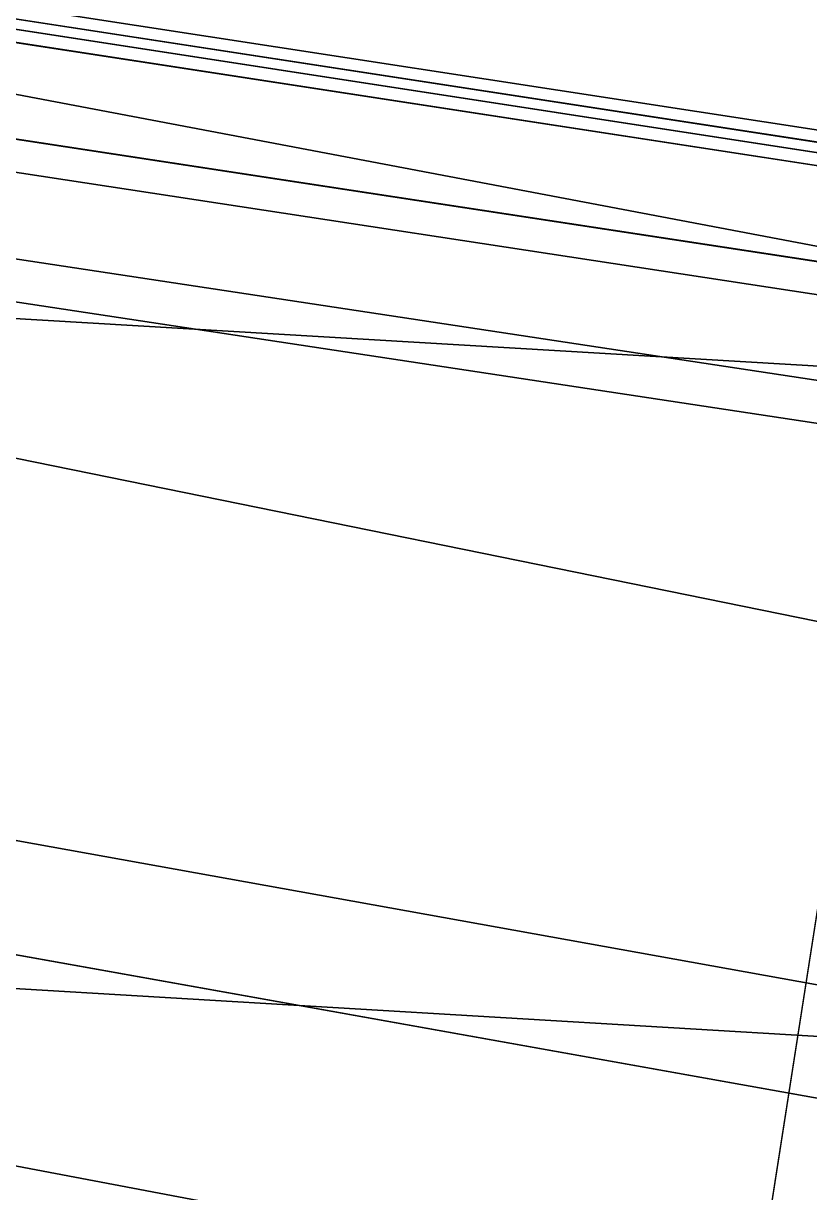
# Model space of a CAD drawing. Header units: metres. Extents: x 503497 to 504361, y 6966567 to 6966857.
# Drawn here: x 504127.8052 to 504128.0579, y 6966711.6447 to 6966712.0206 of the extents above; entities that cross this region are included whole.
import ezdxf

# ---------------------------------------------------------------- set-up
doc = ezdxf.new("R2010")
doc.units = ezdxf.units.M

msp = doc.modelspace()

# ---------------------------------------------------------------- linework, layer by layer
at = {"layer": 'SHADOW_APPROVED_20260111T072000'}
for points in [[(504127.8093, 6966710.1258), (504128.3574, 6966713.6393), (504055.1836, 6966728.5433), (504054.6355, 6966725.0298), (504127.8093, 6966710.1258)], [(504143.9181, 6966709.7896), (504143.738, 6966708.6351), (504064.0936, 6966724.8571), (504064.2737, 6966726.0116), (504143.9181, 6966709.7896)], [(504143.738, 6966708.6351), (504154.0443, 6966707.0275), (504074.3999, 6966723.2495), (504064.0936, 6966724.8571), (504143.738, 6966708.6351)]]:
    msp.add_lwpolyline(points, close=True, dxfattribs=at)
msp.add_lwpolyline([(504124.6436, 6966689.8311), (504125.6223, 6966696.1052), (504122.7613, 6966696.5515), (504123.3955, 6966700.6171), (504123.6735, 6966701.1907), (504124.1841, 6966701.6081), (504124.6865, 6966701.7525), (504126.4679, 6966701.5261), (504126.6349, 6966702.5968), (504125.8564, 6966702.7697), (504125.4218, 6966703.0603), (504125.0625, 6966703.6133), (504124.9683, 6966704.1079), (504125.9354, 6966710.4181), (504127.8093, 6966710.1258), (504128.3574, 6966713.6393), (504140.8554, 6966711.6898), (504140.8554, 6966711.6898), (504140.7719, 6966711.1544), (504144.1851, 6966710.622), (504144.5661, 6966713.0647), (504153.1826, 6966711.7206), (504152.9477, 6966710.2148), (504167.8718, 6966707.8869)], dxfattribs=at)
at = {"layer": 'SHADOW_APPROVED_20260114T072400'}
for points in [[(504127.8093, 6966710.1258), (504128.3574, 6966713.6393), (504056.349, 6966727.278), (504055.8009, 6966723.7645), (504127.8093, 6966710.1258)], [(504143.9181, 6966709.7896), (504143.738, 6966708.6351), (504065.3621, 6966723.4799), (504065.5422, 6966724.6344), (504143.9181, 6966709.7896)], [(504143.738, 6966708.6351), (504154.0443, 6966707.0275), (504075.6684, 6966721.8723), (504065.3621, 6966723.4799), (504143.738, 6966708.6351)], [(504154.0443, 6966707.0275), (504153.1492, 6966701.2887), (504074.7733, 6966716.1335), (504075.6684, 6966721.8723), (504154.0443, 6966707.0275)]]:
    msp.add_lwpolyline(points, close=True, dxfattribs=at)
msp.add_lwpolyline([(504124.6436, 6966689.8311), (504125.6223, 6966696.1052), (504122.7613, 6966696.5515), (504123.3955, 6966700.6171), (504123.6735, 6966701.1907), (504124.1841, 6966701.6081), (504124.6865, 6966701.7525), (504126.4679, 6966701.5261), (504126.6349, 6966702.5968), (504125.8564, 6966702.7697), (504125.4218, 6966703.0603), (504125.0625, 6966703.6133), (504124.9683, 6966704.1079), (504125.9354, 6966710.4181), (504127.8093, 6966710.1258), (504128.3574, 6966713.6393), (504140.8554, 6966711.6898), (504140.8554, 6966711.6898), (504140.7719, 6966711.1544), (504144.1851, 6966710.622), (504144.5661, 6966713.0647), (504153.1826, 6966711.7206), (504152.9477, 6966710.2148), (504167.8718, 6966707.8869)], dxfattribs=at)
at = {"layer": 'SHADOW_APPROVED_20260122T071500'}
for points in [[(504127.8093, 6966710.1258), (504128.3574, 6966713.6393), (504045.7909, 6966728.4074), (504045.2428, 6966724.8939), (504127.8093, 6966710.1258)], [(504143.738, 6966708.6351), (504154.0443, 6966707.0275), (504064.1765, 6966723.1015), (504053.8702, 6966724.7091), (504143.738, 6966708.6351)], [(504154.0443, 6966707.0275), (504153.1492, 6966701.2887), (504063.2814, 6966717.3627), (504064.1765, 6966723.1015), (504154.0443, 6966707.0275)]]:
    msp.add_lwpolyline(points, close=True, dxfattribs=at)
msp.add_lwpolyline([(504124.6436, 6966689.8311), (504125.6223, 6966696.1052), (504122.7613, 6966696.5515), (504123.3955, 6966700.6171), (504123.6735, 6966701.1907), (504124.1841, 6966701.6081), (504124.6865, 6966701.7525), (504126.4679, 6966701.5261), (504126.6349, 6966702.5968), (504125.8564, 6966702.7697), (504125.4218, 6966703.0603), (504125.0625, 6966703.6133), (504124.9683, 6966704.1079), (504125.9354, 6966710.4181), (504127.8093, 6966710.1258), (504128.3574, 6966713.6393), (504140.8554, 6966711.6898), (504140.8554, 6966711.6898), (504140.7719, 6966711.1544), (504144.1851, 6966710.622), (504144.5661, 6966713.0647), (504153.1826, 6966711.7206), (504152.9477, 6966710.2148), (504167.8718, 6966707.8869)], dxfattribs=at)
at = {"layer": 'SHADOW_APPROVED_20260124T072500'}
for points in [[(504127.8093, 6966710.1258), (504128.3574, 6966713.6393), (504052.1143, 6966725.3543), (504051.5662, 6966721.8408), (504127.8093, 6966710.1258)], [(504167.8718, 6966707.8869), (504167.5638, 6966705.9126), (504091.3207, 6966717.6276), (504091.6287, 6966719.6019), (504167.8718, 6966707.8869)], [(504167.5638, 6966705.9126), (504170.7929, 6966705.4089), (504094.5498, 6966717.1239), (504091.3207, 6966717.6276), (504167.5638, 6966705.9126)], [(504170.7929, 6966705.4089), (504170.0047, 6966700.3561), (504093.7616, 6966712.0711), (504094.5498, 6966717.1239), (504170.7929, 6966705.4089)]]:
    msp.add_lwpolyline(points, close=True, dxfattribs=at)
msp.add_lwpolyline([(504124.6436, 6966689.8311), (504125.6223, 6966696.1052), (504122.7613, 6966696.5515), (504123.3955, 6966700.6171), (504123.6735, 6966701.1907), (504124.1841, 6966701.6081), (504124.6865, 6966701.7525), (504126.4679, 6966701.5261), (504126.6349, 6966702.5968), (504125.8564, 6966702.7697), (504125.4218, 6966703.0603), (504125.0625, 6966703.6133), (504124.9683, 6966704.1079), (504125.9354, 6966710.4181), (504127.8093, 6966710.1258), (504128.3574, 6966713.6393), (504140.8554, 6966711.6898), (504140.8554, 6966711.6898), (504140.7719, 6966711.1544), (504144.1851, 6966710.622), (504144.5661, 6966713.0647), (504153.1826, 6966711.7206), (504152.9477, 6966710.2148), (504167.8718, 6966707.8869)], dxfattribs=at)
at = {"layer": 'SHADOW_APPROVED_20260126T071100'}
msp.add_lwpolyline([(504127.8093, 6966710.1258), (504128.3574, 6966713.6393), (504039.9323, 6966728.6851), (504039.3842, 6966725.1716), (504127.8093, 6966710.1258)], close=True, dxfattribs=at)
msp.add_lwpolyline([(504124.6436, 6966689.8311), (504125.6223, 6966696.1052), (504122.7613, 6966696.5515), (504123.3955, 6966700.6171), (504123.6735, 6966701.1907), (504124.1841, 6966701.6081), (504124.6865, 6966701.7525), (504126.4679, 6966701.5261), (504126.6349, 6966702.5968), (504125.8564, 6966702.7697), (504125.4218, 6966703.0603), (504125.0625, 6966703.6133), (504124.9683, 6966704.1079), (504125.9354, 6966710.4181), (504127.8093, 6966710.1258), (504128.3574, 6966713.6393), (504140.8554, 6966711.6898), (504140.8554, 6966711.6898), (504140.7719, 6966711.1544), (504144.1851, 6966710.622), (504144.5661, 6966713.0647), (504153.1826, 6966711.7206), (504152.9477, 6966710.2148), (504167.8718, 6966707.8869)], dxfattribs=at)
at = {"layer": 'SHADOW_APPROVED_20260127T071900'}
for points in [[(504127.8093, 6966710.1258), (504128.3574, 6966713.6393), (504046.0145, 6966726.1319), (504045.4664, 6966722.6184), (504127.8093, 6966710.1258)], [(504167.8718, 6966707.8869), (504167.5638, 6966705.9126), (504085.2209, 6966718.4052), (504085.5289, 6966720.3795), (504167.8718, 6966707.8869)], [(504167.5638, 6966705.9126), (504170.7929, 6966705.4089), (504088.45, 6966717.9015), (504085.2209, 6966718.4052), (504167.5638, 6966705.9126)], [(504170.7929, 6966705.4089), (504170.0047, 6966700.3561), (504087.6618, 6966712.8487), (504088.45, 6966717.9015), (504170.7929, 6966705.4089)]]:
    msp.add_lwpolyline(points, close=True, dxfattribs=at)
msp.add_lwpolyline([(504124.6436, 6966689.8311), (504125.6223, 6966696.1052), (504122.7613, 6966696.5515), (504123.3955, 6966700.6171), (504123.6735, 6966701.1907), (504124.1841, 6966701.6081), (504124.6865, 6966701.7525), (504126.4679, 6966701.5261), (504126.6349, 6966702.5968), (504125.8564, 6966702.7697), (504125.4218, 6966703.0603), (504125.0625, 6966703.6133), (504124.9683, 6966704.1079), (504125.9354, 6966710.4181), (504127.8093, 6966710.1258), (504128.3574, 6966713.6393), (504140.8554, 6966711.6898), (504140.8554, 6966711.6898), (504140.7719, 6966711.1544), (504144.1851, 6966710.622), (504144.5661, 6966713.0647), (504153.1826, 6966711.7206), (504152.9477, 6966710.2148), (504167.8718, 6966707.8869)], dxfattribs=at)
at = {"layer": 'SHADOW_APPROVED_20260129T071100'}
msp.add_lwpolyline([(504127.8093, 6966710.1258), (504128.3574, 6966713.6393), (504037.9117, 6966727.8581), (504037.3636, 6966724.3446), (504127.8093, 6966710.1258)], close=True, dxfattribs=at)
msp.add_lwpolyline([(504124.6436, 6966689.8311), (504125.6223, 6966696.1052), (504122.7613, 6966696.5515), (504123.3955, 6966700.6171), (504123.6735, 6966701.1907), (504124.1841, 6966701.6081), (504124.6865, 6966701.7525), (504126.4679, 6966701.5261), (504126.6349, 6966702.5968), (504125.8564, 6966702.7697), (504125.4218, 6966703.0603), (504125.0625, 6966703.6133), (504124.9683, 6966704.1079), (504125.9354, 6966710.4181), (504127.8093, 6966710.1258), (504128.3574, 6966713.6393), (504140.8554, 6966711.6898), (504140.8554, 6966711.6898), (504140.7719, 6966711.1544), (504144.1851, 6966710.622), (504144.5661, 6966713.0647), (504153.1826, 6966711.7206), (504152.9477, 6966710.2148), (504167.8718, 6966707.8869)], dxfattribs=at)
at = {"layer": 'SHADOW_APPROVED_20260130T071100'}
for points in [[(504127.8093, 6966710.1258), (504128.3574, 6966713.6393), (504037.2255, 6966727.5535), (504036.6774, 6966724.04), (504127.8093, 6966710.1258)], [(504167.8718, 6966707.8869), (504167.5638, 6966705.9126), (504076.4319, 6966719.8268), (504076.7399, 6966721.8011), (504167.8718, 6966707.8869)], [(504167.5638, 6966705.9126), (504170.7929, 6966705.4089), (504079.661, 6966719.3231), (504076.4319, 6966719.8268), (504167.5638, 6966705.9126)], [(504170.7929, 6966705.4089), (504170.0047, 6966700.3561), (504078.8728, 6966714.2703), (504079.661, 6966719.3231), (504170.7929, 6966705.4089)]]:
    msp.add_lwpolyline(points, close=True, dxfattribs=at)
msp.add_lwpolyline([(504124.6436, 6966689.8311), (504125.6223, 6966696.1052), (504122.7613, 6966696.5515), (504123.3955, 6966700.6171), (504123.6735, 6966701.1907), (504124.1841, 6966701.6081), (504124.6865, 6966701.7525), (504126.4679, 6966701.5261), (504126.6349, 6966702.5968), (504125.8564, 6966702.7697), (504125.4218, 6966703.0603), (504125.0625, 6966703.6133), (504124.9683, 6966704.1079), (504125.9354, 6966710.4181), (504127.8093, 6966710.1258), (504128.3574, 6966713.6393), (504140.8554, 6966711.6898), (504140.8554, 6966711.6898), (504140.7719, 6966711.1544), (504144.1851, 6966710.622), (504144.5661, 6966713.0647), (504153.1826, 6966711.7206), (504152.9477, 6966710.2148), (504167.8718, 6966707.8869)], dxfattribs=at)
at = {"layer": 'SHADOW_APPROVED_20260203T070000'}
for points in [[(504127.8093, 6966710.1258), (504128.3574, 6966713.6393), (504022.3332, 6966729.9407), (504021.7851, 6966726.4272), (504127.8093, 6966710.1258)], [(504167.8718, 6966707.8869), (504167.5638, 6966705.9126), (504061.5396, 6966722.214), (504061.8476, 6966724.1883), (504167.8718, 6966707.8869)], [(504167.5638, 6966705.9126), (504170.7929, 6966705.4089), (504064.7687, 6966721.7103), (504061.5396, 6966722.214), (504167.5638, 6966705.9126)], [(504170.7929, 6966705.4089), (504170.0047, 6966700.3561), (504063.9805, 6966716.6575), (504064.7687, 6966721.7103), (504170.7929, 6966705.4089)]]:
    msp.add_lwpolyline(points, close=True, dxfattribs=at)
msp.add_lwpolyline([(504124.6436, 6966689.8311), (504125.6223, 6966696.1052), (504122.7613, 6966696.5515), (504123.3955, 6966700.6171), (504123.6735, 6966701.1907), (504124.1841, 6966701.6081), (504124.6865, 6966701.7525), (504126.4679, 6966701.5261), (504126.6349, 6966702.5968), (504125.8564, 6966702.7697), (504125.4218, 6966703.0603), (504125.0625, 6966703.6133), (504124.9683, 6966704.1079), (504125.9354, 6966710.4181), (504127.8093, 6966710.1258), (504128.3574, 6966713.6393), (504140.8554, 6966711.6898), (504140.8554, 6966711.6898), (504140.7719, 6966711.1544), (504144.1851, 6966710.622), (504144.5661, 6966713.0647), (504153.1826, 6966711.7206), (504152.9477, 6966710.2148), (504167.8718, 6966707.8869)], dxfattribs=at)
at = {"layer": 'SHADOW_APPROVED_20260314T074000'}
msp.add_lwpolyline([(504127.8093, 6966710.1258), (504128.3574, 6966713.6393), (504040.6029, 6966698.1829), (504040.0548, 6966694.6694), (504127.8093, 6966710.1258)], close=True, dxfattribs=at)
msp.add_lwpolyline([(504124.6436, 6966689.8311), (504125.6223, 6966696.1052), (504122.7613, 6966696.5515), (504123.3955, 6966700.6171), (504123.6735, 6966701.1907), (504124.1841, 6966701.6081), (504124.6865, 6966701.7525), (504126.4679, 6966701.5261), (504126.6349, 6966702.5968), (504125.8564, 6966702.7697), (504125.4218, 6966703.0603), (504125.0625, 6966703.6133), (504124.9683, 6966704.1079), (504125.9354, 6966710.4181), (504127.8093, 6966710.1258), (504128.3574, 6966713.6393), (504140.8554, 6966711.6898), (504140.8554, 6966711.6898), (504140.7719, 6966711.1544), (504144.1851, 6966710.622), (504144.5661, 6966713.0647), (504153.1826, 6966711.7206), (504152.9477, 6966710.2148), (504167.8718, 6966707.8869)], dxfattribs=at)
at = {"layer": 'SHADOW_APPROVED_20260426T070000'}
msp.add_lwpolyline([(504127.8093, 6966710.1258), (504128.3574, 6966713.6393), (503911.2298, 6966631.5775), (503910.6817, 6966628.064), (504127.8093, 6966710.1258)], close=True, dxfattribs=at)
msp.add_lwpolyline([(504124.6436, 6966689.8311), (504125.6223, 6966696.1052), (504122.7613, 6966696.5515), (504123.3955, 6966700.6171), (504123.6735, 6966701.1907), (504124.1841, 6966701.6081), (504124.6865, 6966701.7525), (504126.4679, 6966701.5261), (504126.6349, 6966702.5968), (504125.8564, 6966702.7697), (504125.4218, 6966703.0603), (504125.0625, 6966703.6133), (504124.9683, 6966704.1079), (504125.9354, 6966710.4181), (504127.8093, 6966710.1258), (504128.3574, 6966713.6393), (504140.8554, 6966711.6898), (504140.8554, 6966711.6898), (504140.7719, 6966711.1544), (504144.1851, 6966710.622), (504144.5661, 6966713.0647), (504153.1826, 6966711.7206), (504152.9477, 6966710.2148), (504167.8718, 6966707.8869)], dxfattribs=at)
at = {"layer": 'SHADOW_APPROVED_20260621T090000'}
msp.add_lwpolyline([(504127.8093, 6966710.1258), (504128.3574, 6966713.6393), (504069.8411, 6966650.7077), (504069.293, 6966647.1942), (504127.8093, 6966710.1258)], close=True, dxfattribs=at)
msp.add_lwpolyline([(504124.6436, 6966689.8311), (504125.6223, 6966696.1052), (504122.7613, 6966696.5515), (504123.3955, 6966700.6171), (504123.6735, 6966701.1907), (504124.1841, 6966701.6081), (504124.6865, 6966701.7525), (504126.4679, 6966701.5261), (504126.6349, 6966702.5968), (504125.8564, 6966702.7697), (504125.4218, 6966703.0603), (504125.0625, 6966703.6133), (504124.9683, 6966704.1079), (504125.9354, 6966710.4181), (504127.8093, 6966710.1258), (504128.3574, 6966713.6393), (504140.8554, 6966711.6898), (504140.8554, 6966711.6898), (504140.7719, 6966711.1544), (504144.1851, 6966710.622), (504144.5661, 6966713.0647), (504153.1826, 6966711.7206), (504152.9477, 6966710.2148), (504167.8718, 6966707.8869)], dxfattribs=at)
at = {"layer": 'SHADOW_APPROVED_20260621T120000'}
msp.add_lwpolyline([(504124.6436, 6966689.8311), (504125.6223, 6966696.1052), (504122.7613, 6966696.5515), (504123.3955, 6966700.6171), (504123.6735, 6966701.1907), (504124.1841, 6966701.6081), (504124.6865, 6966701.7525), (504126.4679, 6966701.5261), (504126.6349, 6966702.5968), (504125.8564, 6966702.7697), (504125.4218, 6966703.0603), (504125.0625, 6966703.6133), (504124.9683, 6966704.1079), (504125.9354, 6966710.4181), (504127.8093, 6966710.1258), (504128.3574, 6966713.6393), (504140.8554, 6966711.6898), (504140.8554, 6966711.6898), (504140.7719, 6966711.1544), (504144.1851, 6966710.622), (504144.5661, 6966713.0647), (504153.1826, 6966711.7206), (504152.9477, 6966710.2148), (504167.8718, 6966707.8869)], dxfattribs=at)
msp.add_lwpolyline([(504127.8093, 6966710.1258), (504128.3574, 6966713.6393), (504130.9784, 6966664.9665), (504130.4303, 6966661.453), (504127.8093, 6966710.1258)], close=True, dxfattribs=at)
at = {"layer": 'SHADOW_APPROVED_20260621T140000'}
msp.add_lwpolyline([(504124.6436, 6966689.8311), (504125.6223, 6966696.1052), (504122.7613, 6966696.5515), (504123.3955, 6966700.6171), (504123.6735, 6966701.1907), (504124.1841, 6966701.6081), (504124.6865, 6966701.7525), (504126.4679, 6966701.5261), (504126.6349, 6966702.5968), (504125.8564, 6966702.7697), (504125.4218, 6966703.0603), (504125.0625, 6966703.6133), (504124.9683, 6966704.1079), (504125.9354, 6966710.4181), (504127.8093, 6966710.1258), (504128.3574, 6966713.6393), (504140.8554, 6966711.6898), (504140.8554, 6966711.6898), (504140.7719, 6966711.1544), (504144.1851, 6966710.622), (504144.5661, 6966713.0647), (504153.1826, 6966711.7206), (504152.9477, 6966710.2148), (504167.8718, 6966707.8869)], dxfattribs=at)
msp.add_lwpolyline([(504127.8093, 6966710.1258), (504128.3574, 6966713.6393), (504167.2671, 6966657.8333), (504166.719, 6966654.3198), (504127.8093, 6966710.1258)], close=True, dxfattribs=at)
at = {"layer": 'SHADOW_APPROVED_20260621T150000'}
msp.add_lwpolyline([(504124.6436, 6966689.8311), (504125.6223, 6966696.1052), (504122.7613, 6966696.5515), (504123.3955, 6966700.6171), (504123.6735, 6966701.1907), (504124.1841, 6966701.6081), (504124.6865, 6966701.7525), (504126.4679, 6966701.5261), (504126.6349, 6966702.5968), (504125.8564, 6966702.7697), (504125.4218, 6966703.0603), (504125.0625, 6966703.6133), (504124.9683, 6966704.1079), (504125.9354, 6966710.4181), (504127.8093, 6966710.1258), (504128.3574, 6966713.6393), (504140.8554, 6966711.6898), (504140.8554, 6966711.6898), (504140.7719, 6966711.1544), (504144.1851, 6966710.622), (504144.5661, 6966713.0647), (504153.1826, 6966711.7206), (504152.9477, 6966710.2148), (504167.8718, 6966707.8869)], dxfattribs=at)
msp.add_lwpolyline([(504127.8093, 6966710.1258), (504128.3574, 6966713.6393), (504201.6375, 6966644.6365), (504201.0894, 6966641.123), (504127.8093, 6966710.1258)], close=True, dxfattribs=at)
at = {"layer": 'SHADOW_APPROVED_20260621T160000'}
msp.add_lwpolyline([(504124.6436, 6966689.8311), (504125.6223, 6966696.1052), (504122.7613, 6966696.5515), (504123.3955, 6966700.6171), (504123.6735, 6966701.1907), (504124.1841, 6966701.6081), (504124.6865, 6966701.7525), (504126.4679, 6966701.5261), (504126.6349, 6966702.5968), (504125.8564, 6966702.7697), (504125.4218, 6966703.0603), (504125.0625, 6966703.6133), (504124.9683, 6966704.1079), (504125.9354, 6966710.4181), (504127.8093, 6966710.1258), (504128.3574, 6966713.6393), (504140.8554, 6966711.6898), (504140.8554, 6966711.6898), (504140.7719, 6966711.1544), (504144.1851, 6966710.622), (504144.5661, 6966713.0647), (504153.1826, 6966711.7206), (504152.9477, 6966710.2148), (504167.8718, 6966707.8869)], dxfattribs=at)
msp.add_lwpolyline([(504127.8093, 6966710.1258), (504128.3574, 6966713.6393), (504296.6136, 6966600.5395), (504296.0655, 6966597.026), (504127.8093, 6966710.1258)], close=True, dxfattribs=at)
at = {"layer": 'SHADOW_APPROVED_20261019T053000'}
msp.add_lwpolyline([(504127.8093, 6966710.1258), (504128.3574, 6966713.6393), (503551.6017, 6966805.7721), (503551.0536, 6966802.2586), (504127.8093, 6966710.1258)], close=True, dxfattribs=at)
msp.add_lwpolyline([(504124.6436, 6966689.8311), (504125.6223, 6966696.1052), (504122.7613, 6966696.5515), (504123.3955, 6966700.6171), (504123.6735, 6966701.1907), (504124.1841, 6966701.6081), (504124.6865, 6966701.7525), (504126.4679, 6966701.5261), (504126.6349, 6966702.5968), (504125.8564, 6966702.7697), (504125.4218, 6966703.0603), (504125.0625, 6966703.6133), (504124.9683, 6966704.1079), (504125.9354, 6966710.4181), (504127.8093, 6966710.1258), (504128.3574, 6966713.6393), (504140.8554, 6966711.6898), (504140.8554, 6966711.6898), (504140.7719, 6966711.1544), (504144.1851, 6966710.622), (504144.5661, 6966713.0647), (504153.1826, 6966711.7206), (504152.9477, 6966710.2148), (504167.8718, 6966707.8869)], dxfattribs=at)
at = {"layer": 'SHADOW_APPROVED_20261112T063500'}
msp.add_lwpolyline([(504127.8093, 6966710.1258), (504128.3574, 6966713.6393), (504030.0791, 6966729.5935), (504029.531, 6966726.08), (504127.8093, 6966710.1258)], close=True, dxfattribs=at)
msp.add_lwpolyline([(504124.6436, 6966689.8311), (504125.6223, 6966696.1052), (504122.7613, 6966696.5515), (504123.3955, 6966700.6171), (504123.6735, 6966701.1907), (504124.1841, 6966701.6081), (504124.6865, 6966701.7525), (504126.4679, 6966701.5261), (504126.6349, 6966702.5968), (504125.8564, 6966702.7697), (504125.4218, 6966703.0603), (504125.0625, 6966703.6133), (504124.9683, 6966704.1079), (504125.9354, 6966710.4181), (504127.8093, 6966710.1258), (504128.3574, 6966713.6393), (504140.8554, 6966711.6898), (504140.8554, 6966711.6898), (504140.7719, 6966711.1544), (504144.1851, 6966710.622), (504144.5661, 6966713.0647), (504153.1826, 6966711.7206), (504152.9477, 6966710.2148), (504167.8718, 6966707.8869)], dxfattribs=at)
at = {"layer": 'SHADOW_APPROVED_20261113T063500'}
msp.add_lwpolyline([(504127.8093, 6966710.1258), (504128.3574, 6966713.6393), (504030.5473, 6966730.009), (504029.9992, 6966726.4955), (504127.8093, 6966710.1258)], close=True, dxfattribs=at)
msp.add_lwpolyline([(504124.6436, 6966689.8311), (504125.6223, 6966696.1052), (504122.7613, 6966696.5515), (504123.3955, 6966700.6171), (504123.6735, 6966701.1907), (504124.1841, 6966701.6081), (504124.6865, 6966701.7525), (504126.4679, 6966701.5261), (504126.6349, 6966702.5968), (504125.8564, 6966702.7697), (504125.4218, 6966703.0603), (504125.0625, 6966703.6133), (504124.9683, 6966704.1079), (504125.9354, 6966710.4181), (504127.8093, 6966710.1258), (504128.3574, 6966713.6393), (504140.8554, 6966711.6898), (504140.8554, 6966711.6898), (504140.7719, 6966711.1544), (504144.1851, 6966710.622), (504144.5661, 6966713.0647), (504153.1826, 6966711.7206), (504152.9477, 6966710.2148), (504167.8718, 6966707.8869)], dxfattribs=at)
at = {"layer": 'SHADOW_APPROVED_20261122T065200'}
for points in [[(504127.8093, 6966710.1258), (504128.3574, 6966713.6393), (504048.1933, 6966728.0901), (504047.6452, 6966724.5766), (504127.8093, 6966710.1258)], [(504143.738, 6966708.6351), (504154.0443, 6966707.0275), (504066.7914, 6966722.7561), (504056.4851, 6966724.3637), (504143.738, 6966708.6351)], [(504154.0443, 6966707.0275), (504153.1492, 6966701.2887), (504065.8963, 6966717.0173), (504066.7914, 6966722.7561), (504154.0443, 6966707.0275)]]:
    msp.add_lwpolyline(points, close=True, dxfattribs=at)
msp.add_lwpolyline([(504124.6436, 6966689.8311), (504125.6223, 6966696.1052), (504122.7613, 6966696.5515), (504123.3955, 6966700.6171), (504123.6735, 6966701.1907), (504124.1841, 6966701.6081), (504124.6865, 6966701.7525), (504126.4679, 6966701.5261), (504126.6349, 6966702.5968), (504125.8564, 6966702.7697), (504125.4218, 6966703.0603), (504125.0625, 6966703.6133), (504124.9683, 6966704.1079), (504125.9354, 6966710.4181), (504127.8093, 6966710.1258), (504128.3574, 6966713.6393), (504140.8554, 6966711.6898), (504140.8554, 6966711.6898), (504140.7719, 6966711.1544), (504144.1851, 6966710.622), (504144.5661, 6966713.0647), (504153.1826, 6966711.7206), (504152.9477, 6966710.2148), (504167.8718, 6966707.8869)], dxfattribs=at)
at = {"layer": 'SHADOW_APPROVED_20261123T070300'}
msp.add_lwpolyline([(504127.8093, 6966710.1258), (504128.3574, 6966713.6393), (504055.9605, 6966725.6458), (504055.4124, 6966722.1323), (504127.8093, 6966710.1258)], close=True, dxfattribs=at)
msp.add_lwpolyline([(504124.6436, 6966689.8311), (504125.6223, 6966696.1052), (504122.7613, 6966696.5515), (504123.3955, 6966700.6171), (504123.6735, 6966701.1907), (504124.1841, 6966701.6081), (504124.6865, 6966701.7525), (504126.4679, 6966701.5261), (504126.6349, 6966702.5968), (504125.8564, 6966702.7697), (504125.4218, 6966703.0603), (504125.0625, 6966703.6133), (504124.9683, 6966704.1079), (504125.9354, 6966710.4181), (504127.8093, 6966710.1258), (504128.3574, 6966713.6393), (504140.8554, 6966711.6898), (504140.8554, 6966711.6898), (504140.7719, 6966711.1544), (504144.1851, 6966710.622), (504144.5661, 6966713.0647), (504153.1826, 6966711.7206), (504152.9477, 6966710.2148), (504167.8718, 6966707.8869)], dxfattribs=at)
at = {"layer": 'SHADOW_APPROVED_20261221T090000'}
for points in [[(504127.8093, 6966710.1258), (504128.3574, 6966713.6393), (504098.1027, 6966715.4387), (504097.5546, 6966711.9252), (504127.8093, 6966710.1258)], [(504153.1826, 6966711.7206), (504152.9477, 6966710.2148), (504122.693, 6966712.0142), (504122.9279, 6966713.52), (504153.1826, 6966711.7206)], [(504140.8554, 6966711.6898), (504140.7719, 6966711.1544), (504110.5172, 6966712.9538), (504110.6007, 6966713.4892), (504140.8554, 6966711.6898)], [(504140.7719, 6966711.1544), (504144.1851, 6966710.622), (504113.9304, 6966712.4214), (504110.5172, 6966712.9538), (504140.7719, 6966711.1544)], [(504152.9477, 6966710.2148), (504167.8718, 6966707.8869), (504137.6171, 6966709.6863), (504122.693, 6966712.0142), (504152.9477, 6966710.2148)]]:
    msp.add_lwpolyline(points, close=True, dxfattribs=at)
msp.add_lwpolyline([(504124.6436, 6966689.8311), (504125.6223, 6966696.1052), (504122.7613, 6966696.5515), (504123.3955, 6966700.6171), (504123.6735, 6966701.1907), (504124.1841, 6966701.6081), (504124.6865, 6966701.7525), (504126.4679, 6966701.5261), (504126.6349, 6966702.5968), (504125.8564, 6966702.7697), (504125.4218, 6966703.0603), (504125.0625, 6966703.6133), (504124.9683, 6966704.1079), (504125.9354, 6966710.4181), (504127.8093, 6966710.1258), (504128.3574, 6966713.6393), (504140.8554, 6966711.6898), (504140.8554, 6966711.6898), (504140.7719, 6966711.1544), (504144.1851, 6966710.622), (504144.5661, 6966713.0647), (504153.1826, 6966711.7206), (504152.9477, 6966710.2148), (504167.8718, 6966707.8869)], dxfattribs=at)
at = {"layer": 'SHADOW_APPROVED_20261221T120000'}
msp.add_lwpolyline([(504124.6436, 6966689.8311), (504125.6223, 6966696.1052), (504122.7613, 6966696.5515), (504123.3955, 6966700.6171), (504123.6735, 6966701.1907), (504124.1841, 6966701.6081), (504124.6865, 6966701.7525), (504126.4679, 6966701.5261), (504126.6349, 6966702.5968), (504125.8564, 6966702.7697), (504125.4218, 6966703.0603), (504125.0625, 6966703.6133), (504124.9683, 6966704.1079), (504125.9354, 6966710.4181), (504127.8093, 6966710.1258), (504128.3574, 6966713.6393), (504140.8554, 6966711.6898), (504140.8554, 6966711.6898), (504140.7719, 6966711.1544), (504144.1851, 6966710.622), (504144.5661, 6966713.0647), (504153.1826, 6966711.7206), (504152.9477, 6966710.2148), (504167.8718, 6966707.8869)], dxfattribs=at)
msp.add_lwpolyline([(504127.8093, 6966710.1258), (504128.3574, 6966713.6393), (504130.6299, 6966710.9085), (504130.0818, 6966707.395), (504127.8093, 6966710.1258)], close=True, dxfattribs=at)
at = {"layer": 'SHADOW_APPROVED_20261221T150000'}
msp.add_lwpolyline([(504127.8093, 6966710.1258), (504128.3574, 6966713.6393), (504166.0513, 6966717.6596), (504165.5032, 6966714.1461), (504127.8093, 6966710.1258)], close=True, dxfattribs=at)
msp.add_lwpolyline([(504124.6436, 6966689.8311), (504125.6223, 6966696.1052), (504122.7613, 6966696.5515), (504123.3955, 6966700.6171), (504123.6735, 6966701.1907), (504124.1841, 6966701.6081), (504124.6865, 6966701.7525), (504126.4679, 6966701.5261), (504126.6349, 6966702.5968), (504125.8564, 6966702.7697), (504125.4218, 6966703.0603), (504125.0625, 6966703.6133), (504124.9683, 6966704.1079), (504125.9354, 6966710.4181), (504127.8093, 6966710.1258), (504128.3574, 6966713.6393), (504140.8554, 6966711.6898), (504140.8554, 6966711.6898), (504140.7719, 6966711.1544), (504144.1851, 6966710.622), (504144.5661, 6966713.0647), (504153.1826, 6966711.7206), (504152.9477, 6966710.2148), (504167.8718, 6966707.8869)], dxfattribs=at)
at = {"layer": 'SHADOW_APPROVED_20261221T160000'}
msp.add_lwpolyline([(504127.8093, 6966710.1258), (504128.3574, 6966713.6393), (504187.9192, 6966725.5911), (504187.3711, 6966722.0776), (504127.8093, 6966710.1258)], close=True, dxfattribs=at)
msp.add_lwpolyline([(504124.6436, 6966689.8311), (504125.6223, 6966696.1052), (504122.7613, 6966696.5515), (504123.3955, 6966700.6171), (504123.6735, 6966701.1907), (504124.1841, 6966701.6081), (504124.6865, 6966701.7525), (504126.4679, 6966701.5261), (504126.6349, 6966702.5968), (504125.8564, 6966702.7697), (504125.4218, 6966703.0603), (504125.0625, 6966703.6133), (504124.9683, 6966704.1079), (504125.9354, 6966710.4181), (504127.8093, 6966710.1258), (504128.3574, 6966713.6393), (504140.8554, 6966711.6898), (504140.8554, 6966711.6898), (504140.7719, 6966711.1544), (504144.1851, 6966710.622), (504144.5661, 6966713.0647), (504153.1826, 6966711.7206), (504152.9477, 6966710.2148), (504167.8718, 6966707.8869)], dxfattribs=at)
at = {"layer": 'SHADOW_APPROVED_20261221T170000'}
msp.add_lwpolyline([(504127.8093, 6966710.1258), (504128.3574, 6966713.6393), (504231.5573, 6966744.5269), (504231.0092, 6966741.0134), (504127.8093, 6966710.1258)], close=True, dxfattribs=at)
msp.add_lwpolyline([(504124.6436, 6966689.8311), (504125.6223, 6966696.1052), (504122.7613, 6966696.5515), (504123.3955, 6966700.6171), (504123.6735, 6966701.1907), (504124.1841, 6966701.6081), (504124.6865, 6966701.7525), (504126.4679, 6966701.5261), (504126.6349, 6966702.5968), (504125.8564, 6966702.7697), (504125.4218, 6966703.0603), (504125.0625, 6966703.6133), (504124.9683, 6966704.1079), (504125.9354, 6966710.4181), (504127.8093, 6966710.1258), (504128.3574, 6966713.6393), (504140.8554, 6966711.6898), (504140.8554, 6966711.6898), (504140.7719, 6966711.1544), (504144.1851, 6966710.622), (504144.5661, 6966713.0647), (504153.1826, 6966711.7206), (504152.9477, 6966710.2148), (504167.8718, 6966707.8869)], dxfattribs=at)
at = {"layer": 'SHADOW_COMPARATOR_RL48_20260111T072000'}
msp.add_lwpolyline([(504127.8093, 6966710.1258), (504128.3574, 6966713.6393), (504082.7301, 6966722.9327), (504082.182, 6966719.4192), (504127.8093, 6966710.1258)], close=True, dxfattribs=at)
msp.add_lwpolyline([(504124.6436, 6966689.8311), (504125.6223, 6966696.1052), (504122.7613, 6966696.5515), (504123.3955, 6966700.6171), (504123.6735, 6966701.1907), (504124.1841, 6966701.6081), (504124.6865, 6966701.7525), (504126.4679, 6966701.5261), (504126.6349, 6966702.5968), (504125.8564, 6966702.7697), (504125.4218, 6966703.0603), (504125.0625, 6966703.6133), (504124.9683, 6966704.1079), (504125.9354, 6966710.4181), (504127.8093, 6966710.1258), (504128.3574, 6966713.6393), (504140.8554, 6966711.6898), (504140.8554, 6966711.6898), (504140.7719, 6966711.1544), (504144.1851, 6966710.622), (504144.5661, 6966713.0647), (504153.1826, 6966711.7206), (504152.9477, 6966710.2148), (504167.8718, 6966707.8869)], dxfattribs=at)
at = {"layer": 'SHADOW_COMPARATOR_RL48_20260114T072400'}
msp.add_lwpolyline([(504127.8093, 6966710.1258), (504128.3574, 6966713.6393), (504083.4568, 6966722.1437), (504082.9087, 6966718.6302), (504127.8093, 6966710.1258)], close=True, dxfattribs=at)
msp.add_lwpolyline([(504124.6436, 6966689.8311), (504125.6223, 6966696.1052), (504122.7613, 6966696.5515), (504123.3955, 6966700.6171), (504123.6735, 6966701.1907), (504124.1841, 6966701.6081), (504124.6865, 6966701.7525), (504126.4679, 6966701.5261), (504126.6349, 6966702.5968), (504125.8564, 6966702.7697), (504125.4218, 6966703.0603), (504125.0625, 6966703.6133), (504124.9683, 6966704.1079), (504125.9354, 6966710.4181), (504127.8093, 6966710.1258), (504128.3574, 6966713.6393), (504140.8554, 6966711.6898), (504140.8554, 6966711.6898), (504140.7719, 6966711.1544), (504144.1851, 6966710.622), (504144.5661, 6966713.0647), (504153.1826, 6966711.7206), (504152.9477, 6966710.2148), (504167.8718, 6966707.8869)], dxfattribs=at)
at = {"layer": 'SHADOW_COMPARATOR_RL48_20260122T071500'}
msp.add_lwpolyline([(504127.8093, 6966710.1258), (504128.3574, 6966713.6393), (504076.8733, 6966722.8479), (504076.3252, 6966719.3344), (504127.8093, 6966710.1258)], close=True, dxfattribs=at)
msp.add_lwpolyline([(504124.6436, 6966689.8311), (504125.6223, 6966696.1052), (504122.7613, 6966696.5515), (504123.3955, 6966700.6171), (504123.6735, 6966701.1907), (504124.1841, 6966701.6081), (504124.6865, 6966701.7525), (504126.4679, 6966701.5261), (504126.6349, 6966702.5968), (504125.8564, 6966702.7697), (504125.4218, 6966703.0603), (504125.0625, 6966703.6133), (504124.9683, 6966704.1079), (504125.9354, 6966710.4181), (504127.8093, 6966710.1258), (504128.3574, 6966713.6393), (504140.8554, 6966711.6898), (504140.8554, 6966711.6898), (504140.7719, 6966711.1544), (504144.1851, 6966710.622), (504144.5661, 6966713.0647), (504153.1826, 6966711.7206), (504152.9477, 6966710.2148), (504167.8718, 6966707.8869)], dxfattribs=at)
at = {"layer": 'SHADOW_COMPARATOR_RL48_20260124T072500'}
for points in [[(504127.8093, 6966710.1258), (504128.3574, 6966713.6393), (504080.8162, 6966720.9442), (504080.2681, 6966717.4307), (504127.8093, 6966710.1258)], [(504167.8718, 6966707.8869), (504167.5638, 6966705.9126), (504120.0226, 6966713.2175), (504120.3306, 6966715.1918), (504167.8718, 6966707.8869)], [(504167.5638, 6966705.9126), (504170.7929, 6966705.4089), (504123.2517, 6966712.7138), (504120.0226, 6966713.2175), (504167.5638, 6966705.9126)], [(504170.7929, 6966705.4089), (504170.0047, 6966700.3561), (504122.4635, 6966707.661), (504123.2517, 6966712.7138), (504170.7929, 6966705.4089)]]:
    msp.add_lwpolyline(points, close=True, dxfattribs=at)
msp.add_lwpolyline([(504124.6436, 6966689.8311), (504125.6223, 6966696.1052), (504122.7613, 6966696.5515), (504123.3955, 6966700.6171), (504123.6735, 6966701.1907), (504124.1841, 6966701.6081), (504124.6865, 6966701.7525), (504126.4679, 6966701.5261), (504126.6349, 6966702.5968), (504125.8564, 6966702.7697), (504125.4218, 6966703.0603), (504125.0625, 6966703.6133), (504124.9683, 6966704.1079), (504125.9354, 6966710.4181), (504127.8093, 6966710.1258), (504128.3574, 6966713.6393), (504140.8554, 6966711.6898), (504140.8554, 6966711.6898), (504140.7719, 6966711.1544), (504144.1851, 6966710.622), (504144.5661, 6966713.0647), (504153.1826, 6966711.7206), (504152.9477, 6966710.2148), (504167.8718, 6966707.8869)], dxfattribs=at)
at = {"layer": 'SHADOW_COMPARATOR_RL48_20260126T071100'}
msp.add_lwpolyline([(504127.8093, 6966710.1258), (504128.3574, 6966713.6393), (504073.2202, 6966723.0211), (504072.6721, 6966719.5076), (504127.8093, 6966710.1258)], close=True, dxfattribs=at)
msp.add_lwpolyline([(504124.6436, 6966689.8311), (504125.6223, 6966696.1052), (504122.7613, 6966696.5515), (504123.3955, 6966700.6171), (504123.6735, 6966701.1907), (504124.1841, 6966701.6081), (504124.6865, 6966701.7525), (504126.4679, 6966701.5261), (504126.6349, 6966702.5968), (504125.8564, 6966702.7697), (504125.4218, 6966703.0603), (504125.0625, 6966703.6133), (504124.9683, 6966704.1079), (504125.9354, 6966710.4181), (504127.8093, 6966710.1258), (504128.3574, 6966713.6393), (504140.8554, 6966711.6898), (504140.8554, 6966711.6898), (504140.7719, 6966711.1544), (504144.1851, 6966710.622), (504144.5661, 6966713.0647), (504153.1826, 6966711.7206), (504152.9477, 6966710.2148), (504167.8718, 6966707.8869)], dxfattribs=at)
at = {"layer": 'SHADOW_COMPARATOR_RL48_20260127T071900'}
for points in [[(504127.8093, 6966710.1258), (504128.3574, 6966713.6393), (504077.0127, 6966721.429), (504076.4646, 6966717.9155), (504127.8093, 6966710.1258)], [(504167.8718, 6966707.8869), (504167.5638, 6966705.9126), (504116.2191, 6966713.7023), (504116.5271, 6966715.6766), (504167.8718, 6966707.8869)], [(504167.5638, 6966705.9126), (504170.7929, 6966705.4089), (504119.4482, 6966713.1986), (504116.2191, 6966713.7023), (504167.5638, 6966705.9126)], [(504170.7929, 6966705.4089), (504170.0047, 6966700.3561), (504118.66, 6966708.1458), (504119.4482, 6966713.1986), (504170.7929, 6966705.4089)]]:
    msp.add_lwpolyline(points, close=True, dxfattribs=at)
msp.add_lwpolyline([(504124.6436, 6966689.8311), (504125.6223, 6966696.1052), (504122.7613, 6966696.5515), (504123.3955, 6966700.6171), (504123.6735, 6966701.1907), (504124.1841, 6966701.6081), (504124.6865, 6966701.7525), (504126.4679, 6966701.5261), (504126.6349, 6966702.5968), (504125.8564, 6966702.7697), (504125.4218, 6966703.0603), (504125.0625, 6966703.6133), (504124.9683, 6966704.1079), (504125.9354, 6966710.4181), (504127.8093, 6966710.1258), (504128.3574, 6966713.6393), (504140.8554, 6966711.6898), (504140.8554, 6966711.6898), (504140.7719, 6966711.1544), (504144.1851, 6966710.622), (504144.5661, 6966713.0647), (504153.1826, 6966711.7206), (504152.9477, 6966710.2148), (504167.8718, 6966707.8869)], dxfattribs=at)
at = {"layer": 'SHADOW_COMPARATOR_RL48_20260129T071100'}
msp.add_lwpolyline([(504127.8093, 6966710.1258), (504128.3574, 6966713.6393), (504071.9602, 6966722.5054), (504071.4121, 6966718.9919), (504127.8093, 6966710.1258)], close=True, dxfattribs=at)
msp.add_lwpolyline([(504124.6436, 6966689.8311), (504125.6223, 6966696.1052), (504122.7613, 6966696.5515), (504123.3955, 6966700.6171), (504123.6735, 6966701.1907), (504124.1841, 6966701.6081), (504124.6865, 6966701.7525), (504126.4679, 6966701.5261), (504126.6349, 6966702.5968), (504125.8564, 6966702.7697), (504125.4218, 6966703.0603), (504125.0625, 6966703.6133), (504124.9683, 6966704.1079), (504125.9354, 6966710.4181), (504127.8093, 6966710.1258), (504128.3574, 6966713.6393), (504140.8554, 6966711.6898), (504140.8554, 6966711.6898), (504140.7719, 6966711.1544), (504144.1851, 6966710.622), (504144.5661, 6966713.0647), (504153.1826, 6966711.7206), (504152.9477, 6966710.2148), (504167.8718, 6966707.8869)], dxfattribs=at)
at = {"layer": 'SHADOW_COMPARATOR_RL48_20260130T071100'}
for points in [[(504127.8093, 6966710.1258), (504128.3574, 6966713.6393), (504071.5323, 6966722.3155), (504070.9842, 6966718.802), (504127.8093, 6966710.1258)], [(504167.8718, 6966707.8869), (504167.5638, 6966705.9126), (504110.7387, 6966714.5888), (504111.0467, 6966716.5631), (504167.8718, 6966707.8869)], [(504167.5638, 6966705.9126), (504170.7929, 6966705.4089), (504113.9678, 6966714.0851), (504110.7387, 6966714.5888), (504167.5638, 6966705.9126)], [(504170.7929, 6966705.4089), (504170.0047, 6966700.3561), (504113.1796, 6966709.0323), (504113.9678, 6966714.0851), (504170.7929, 6966705.4089)]]:
    msp.add_lwpolyline(points, close=True, dxfattribs=at)
msp.add_lwpolyline([(504124.6436, 6966689.8311), (504125.6223, 6966696.1052), (504122.7613, 6966696.5515), (504123.3955, 6966700.6171), (504123.6735, 6966701.1907), (504124.1841, 6966701.6081), (504124.6865, 6966701.7525), (504126.4679, 6966701.5261), (504126.6349, 6966702.5968), (504125.8564, 6966702.7697), (504125.4218, 6966703.0603), (504125.0625, 6966703.6133), (504124.9683, 6966704.1079), (504125.9354, 6966710.4181), (504127.8093, 6966710.1258), (504128.3574, 6966713.6393), (504140.8554, 6966711.6898), (504140.8554, 6966711.6898), (504140.7719, 6966711.1544), (504144.1851, 6966710.622), (504144.5661, 6966713.0647), (504153.1826, 6966711.7206), (504152.9477, 6966710.2148), (504167.8718, 6966707.8869)], dxfattribs=at)
at = {"layer": 'SHADOW_COMPARATOR_RL48_20260203T070000'}
for points in [[(504127.8093, 6966710.1258), (504128.3574, 6966713.6393), (504062.2463, 6966723.804), (504061.6982, 6966720.2905), (504127.8093, 6966710.1258)], [(504167.8718, 6966707.8869), (504167.5638, 6966705.9126), (504101.4527, 6966716.0773), (504101.7607, 6966718.0516), (504167.8718, 6966707.8869)], [(504167.5638, 6966705.9126), (504170.7929, 6966705.4089), (504104.6818, 6966715.5736), (504101.4527, 6966716.0773), (504167.5638, 6966705.9126)], [(504170.7929, 6966705.4089), (504170.0047, 6966700.3561), (504103.8936, 6966710.5208), (504104.6818, 6966715.5736), (504170.7929, 6966705.4089)]]:
    msp.add_lwpolyline(points, close=True, dxfattribs=at)
msp.add_lwpolyline([(504124.6436, 6966689.8311), (504125.6223, 6966696.1052), (504122.7613, 6966696.5515), (504123.3955, 6966700.6171), (504123.6735, 6966701.1907), (504124.1841, 6966701.6081), (504124.6865, 6966701.7525), (504126.4679, 6966701.5261), (504126.6349, 6966702.5968), (504125.8564, 6966702.7697), (504125.4218, 6966703.0603), (504125.0625, 6966703.6133), (504124.9683, 6966704.1079), (504125.9354, 6966710.4181), (504127.8093, 6966710.1258), (504128.3574, 6966713.6393), (504140.8554, 6966711.6898), (504140.8554, 6966711.6898), (504140.7719, 6966711.1544), (504144.1851, 6966710.622), (504144.5661, 6966713.0647), (504153.1826, 6966711.7206), (504152.9477, 6966710.2148), (504167.8718, 6966707.8869)], dxfattribs=at)
at = {"layer": 'SHADOW_COMPARATOR_RL48_20260314T074000'}
msp.add_lwpolyline([(504127.8093, 6966710.1258), (504128.3574, 6966713.6393), (504073.6383, 6966704.0015), (504073.0902, 6966700.488), (504127.8093, 6966710.1258)], close=True, dxfattribs=at)
msp.add_lwpolyline([(504124.6436, 6966689.8311), (504125.6223, 6966696.1052), (504122.7613, 6966696.5515), (504123.3955, 6966700.6171), (504123.6735, 6966701.1907), (504124.1841, 6966701.6081), (504124.6865, 6966701.7525), (504126.4679, 6966701.5261), (504126.6349, 6966702.5968), (504125.8564, 6966702.7697), (504125.4218, 6966703.0603), (504125.0625, 6966703.6133), (504124.9683, 6966704.1079), (504125.9354, 6966710.4181), (504127.8093, 6966710.1258), (504128.3574, 6966713.6393), (504140.8554, 6966711.6898), (504140.8554, 6966711.6898), (504140.7719, 6966711.1544), (504144.1851, 6966710.622), (504144.5661, 6966713.0647), (504153.1826, 6966711.7206), (504152.9477, 6966710.2148), (504167.8718, 6966707.8869)], dxfattribs=at)
at = {"layer": 'SHADOW_COMPARATOR_RL48_20260426T070000'}
msp.add_lwpolyline([(504127.8093, 6966710.1258), (504128.3574, 6966713.6393), (503992.9681, 6966662.4699), (503992.42, 6966658.9564), (504127.8093, 6966710.1258)], close=True, dxfattribs=at)
msp.add_lwpolyline([(504124.6436, 6966689.8311), (504125.6223, 6966696.1052), (504122.7613, 6966696.5515), (504123.3955, 6966700.6171), (504123.6735, 6966701.1907), (504124.1841, 6966701.6081), (504124.6865, 6966701.7525), (504126.4679, 6966701.5261), (504126.6349, 6966702.5968), (504125.8564, 6966702.7697), (504125.4218, 6966703.0603), (504125.0625, 6966703.6133), (504124.9683, 6966704.1079), (504125.9354, 6966710.4181), (504127.8093, 6966710.1258), (504128.3574, 6966713.6393), (504140.8554, 6966711.6898), (504140.8554, 6966711.6898), (504140.7719, 6966711.1544), (504144.1851, 6966710.622), (504144.5661, 6966713.0647), (504153.1826, 6966711.7206), (504152.9477, 6966710.2148), (504167.8718, 6966707.8869)], dxfattribs=at)
at = {"layer": 'SHADOW_COMPARATOR_RL48_20260621T090000'}
msp.add_lwpolyline([(504127.8093, 6966710.1258), (504128.3574, 6966713.6393), (504091.8697, 6966674.3985), (504091.3216, 6966670.885), (504127.8093, 6966710.1258)], close=True, dxfattribs=at)
msp.add_lwpolyline([(504124.6436, 6966689.8311), (504125.6223, 6966696.1052), (504122.7613, 6966696.5515), (504123.3955, 6966700.6171), (504123.6735, 6966701.1907), (504124.1841, 6966701.6081), (504124.6865, 6966701.7525), (504126.4679, 6966701.5261), (504126.6349, 6966702.5968), (504125.8564, 6966702.7697), (504125.4218, 6966703.0603), (504125.0625, 6966703.6133), (504124.9683, 6966704.1079), (504125.9354, 6966710.4181), (504127.8093, 6966710.1258), (504128.3574, 6966713.6393), (504140.8554, 6966711.6898), (504140.8554, 6966711.6898), (504140.7719, 6966711.1544), (504144.1851, 6966710.622), (504144.5661, 6966713.0647), (504153.1826, 6966711.7206), (504152.9477, 6966710.2148), (504167.8718, 6966707.8869)], dxfattribs=at)
at = {"layer": 'SHADOW_COMPARATOR_RL48_20260621T120000'}
msp.add_lwpolyline([(504124.6436, 6966689.8311), (504125.6223, 6966696.1052), (504122.7613, 6966696.5515), (504123.3955, 6966700.6171), (504123.6735, 6966701.1907), (504124.1841, 6966701.6081), (504124.6865, 6966701.7525), (504126.4679, 6966701.5261), (504126.6349, 6966702.5968), (504125.8564, 6966702.7697), (504125.4218, 6966703.0603), (504125.0625, 6966703.6133), (504124.9683, 6966704.1079), (504125.9354, 6966710.4181), (504127.8093, 6966710.1258), (504128.3574, 6966713.6393), (504140.8554, 6966711.6898), (504140.8554, 6966711.6898), (504140.7719, 6966711.1544), (504144.1851, 6966710.622), (504144.5661, 6966713.0647), (504153.1826, 6966711.7206), (504152.9477, 6966710.2148), (504167.8718, 6966707.8869)], dxfattribs=at)
msp.add_lwpolyline([(504127.8093, 6966710.1258), (504128.3574, 6966713.6393), (504129.9917, 6966683.2895), (504129.4436, 6966679.776), (504127.8093, 6966710.1258)], close=True, dxfattribs=at)
at = {"layer": 'SHADOW_COMPARATOR_RL48_20260621T140000'}
msp.add_lwpolyline([(504124.6436, 6966689.8311), (504125.6223, 6966696.1052), (504122.7613, 6966696.5515), (504123.3955, 6966700.6171), (504123.6735, 6966701.1907), (504124.1841, 6966701.6081), (504124.6865, 6966701.7525), (504126.4679, 6966701.5261), (504126.6349, 6966702.5968), (504125.8564, 6966702.7697), (504125.4218, 6966703.0603), (504125.0625, 6966703.6133), (504124.9683, 6966704.1079), (504125.9354, 6966710.4181), (504127.8093, 6966710.1258), (504128.3574, 6966713.6393), (504140.8554, 6966711.6898), (504140.8554, 6966711.6898), (504140.7719, 6966711.1544), (504144.1851, 6966710.622), (504144.5661, 6966713.0647), (504153.1826, 6966711.7206), (504152.9477, 6966710.2148), (504167.8718, 6966707.8869)], dxfattribs=at)
msp.add_lwpolyline([(504127.8093, 6966710.1258), (504128.3574, 6966713.6393), (504152.6194, 6966678.8416), (504152.0713, 6966675.3281), (504127.8093, 6966710.1258)], close=True, dxfattribs=at)
at = {"layer": 'SHADOW_COMPARATOR_RL48_20260621T150000'}
msp.add_lwpolyline([(504124.6436, 6966689.8311), (504125.6223, 6966696.1052), (504122.7613, 6966696.5515), (504123.3955, 6966700.6171), (504123.6735, 6966701.1907), (504124.1841, 6966701.6081), (504124.6865, 6966701.7525), (504126.4679, 6966701.5261), (504126.6349, 6966702.5968), (504125.8564, 6966702.7697), (504125.4218, 6966703.0603), (504125.0625, 6966703.6133), (504124.9683, 6966704.1079), (504125.9354, 6966710.4181), (504127.8093, 6966710.1258), (504128.3574, 6966713.6393), (504140.8554, 6966711.6898), (504140.8554, 6966711.6898), (504140.7719, 6966711.1544), (504144.1851, 6966710.622), (504144.5661, 6966713.0647), (504153.1826, 6966711.7206), (504152.9477, 6966710.2148), (504167.8718, 6966707.8869)], dxfattribs=at)
msp.add_lwpolyline([(504127.8093, 6966710.1258), (504128.3574, 6966713.6393), (504174.051, 6966670.6128), (504173.5029, 6966667.0993), (504127.8093, 6966710.1258)], close=True, dxfattribs=at)
at = {"layer": 'SHADOW_COMPARATOR_RL48_20260621T160000'}
msp.add_lwpolyline([(504124.6436, 6966689.8311), (504125.6223, 6966696.1052), (504122.7613, 6966696.5515), (504123.3955, 6966700.6171), (504123.6735, 6966701.1907), (504124.1841, 6966701.6081), (504124.6865, 6966701.7525), (504126.4679, 6966701.5261), (504126.6349, 6966702.5968), (504125.8564, 6966702.7697), (504125.4218, 6966703.0603), (504125.0625, 6966703.6133), (504124.9683, 6966704.1079), (504125.9354, 6966710.4181), (504127.8093, 6966710.1258), (504128.3574, 6966713.6393), (504140.8554, 6966711.6898), (504140.8554, 6966711.6898), (504140.7719, 6966711.1544), (504144.1851, 6966710.622), (504144.5661, 6966713.0647), (504153.1826, 6966711.7206), (504152.9477, 6966710.2148), (504167.8718, 6966707.8869)], dxfattribs=at)
msp.add_lwpolyline([(504127.8093, 6966710.1258), (504128.3574, 6966713.6393), (504233.2731, 6966643.1163), (504232.725, 6966639.6028), (504127.8093, 6966710.1258)], close=True, dxfattribs=at)
at = {"layer": 'SHADOW_COMPARATOR_RL48_20261019T053000'}
msp.add_lwpolyline([(504127.8093, 6966710.1258), (504128.3574, 6966713.6393), (503768.723, 6966771.0884), (503768.1749, 6966767.5749), (504127.8093, 6966710.1258)], close=True, dxfattribs=at)
msp.add_lwpolyline([(504124.6436, 6966689.8311), (504125.6223, 6966696.1052), (504122.7613, 6966696.5515), (504123.3955, 6966700.6171), (504123.6735, 6966701.1907), (504124.1841, 6966701.6081), (504124.6865, 6966701.7525), (504126.4679, 6966701.5261), (504126.6349, 6966702.5968), (504125.8564, 6966702.7697), (504125.4218, 6966703.0603), (504125.0625, 6966703.6133), (504124.9683, 6966704.1079), (504125.9354, 6966710.4181), (504127.8093, 6966710.1258), (504128.3574, 6966713.6393), (504140.8554, 6966711.6898), (504140.8554, 6966711.6898), (504140.7719, 6966711.1544), (504144.1851, 6966710.622), (504144.5661, 6966713.0647), (504153.1826, 6966711.7206), (504152.9477, 6966710.2148), (504167.8718, 6966707.8869)], dxfattribs=at)
at = {"layer": 'SHADOW_COMPARATOR_RL48_20261112T063500'}
msp.add_lwpolyline([(504127.8093, 6966710.1258), (504128.3574, 6966713.6393), (504067.0762, 6966723.5875), (504066.5281, 6966720.074), (504127.8093, 6966710.1258)], close=True, dxfattribs=at)
msp.add_lwpolyline([(504124.6436, 6966689.8311), (504125.6223, 6966696.1052), (504122.7613, 6966696.5515), (504123.3955, 6966700.6171), (504123.6735, 6966701.1907), (504124.1841, 6966701.6081), (504124.6865, 6966701.7525), (504126.4679, 6966701.5261), (504126.6349, 6966702.5968), (504125.8564, 6966702.7697), (504125.4218, 6966703.0603), (504125.0625, 6966703.6133), (504124.9683, 6966704.1079), (504125.9354, 6966710.4181), (504127.8093, 6966710.1258), (504128.3574, 6966713.6393), (504140.8554, 6966711.6898), (504140.8554, 6966711.6898), (504140.7719, 6966711.1544), (504144.1851, 6966710.622), (504144.5661, 6966713.0647), (504153.1826, 6966711.7206), (504152.9477, 6966710.2148), (504167.8718, 6966707.8869)], dxfattribs=at)
at = {"layer": 'SHADOW_COMPARATOR_RL48_20261113T063500'}
msp.add_lwpolyline([(504127.8093, 6966710.1258), (504128.3574, 6966713.6393), (504067.3682, 6966723.8466), (504066.8201, 6966720.3331), (504127.8093, 6966710.1258)], close=True, dxfattribs=at)
msp.add_lwpolyline([(504124.6436, 6966689.8311), (504125.6223, 6966696.1052), (504122.7613, 6966696.5515), (504123.3955, 6966700.6171), (504123.6735, 6966701.1907), (504124.1841, 6966701.6081), (504124.6865, 6966701.7525), (504126.4679, 6966701.5261), (504126.6349, 6966702.5968), (504125.8564, 6966702.7697), (504125.4218, 6966703.0603), (504125.0625, 6966703.6133), (504124.9683, 6966704.1079), (504125.9354, 6966710.4181), (504127.8093, 6966710.1258), (504128.3574, 6966713.6393), (504140.8554, 6966711.6898), (504140.8554, 6966711.6898), (504140.7719, 6966711.1544), (504144.1851, 6966710.622), (504144.5661, 6966713.0647), (504153.1826, 6966711.7206), (504152.9477, 6966710.2148), (504167.8718, 6966707.8869)], dxfattribs=at)
at = {"layer": 'SHADOW_COMPARATOR_RL48_20261122T065200'}
msp.add_lwpolyline([(504127.8093, 6966710.1258), (504128.3574, 6966713.6393), (504078.3713, 6966722.65), (504077.8232, 6966719.1365), (504127.8093, 6966710.1258)], close=True, dxfattribs=at)
msp.add_lwpolyline([(504124.6436, 6966689.8311), (504125.6223, 6966696.1052), (504122.7613, 6966696.5515), (504123.3955, 6966700.6171), (504123.6735, 6966701.1907), (504124.1841, 6966701.6081), (504124.6865, 6966701.7525), (504126.4679, 6966701.5261), (504126.6349, 6966702.5968), (504125.8564, 6966702.7697), (504125.4218, 6966703.0603), (504125.0625, 6966703.6133), (504124.9683, 6966704.1079), (504125.9354, 6966710.4181), (504127.8093, 6966710.1258), (504128.3574, 6966713.6393), (504140.8554, 6966711.6898), (504140.8554, 6966711.6898), (504140.7719, 6966711.1544), (504144.1851, 6966710.622), (504144.5661, 6966713.0647), (504153.1826, 6966711.7206), (504152.9477, 6966710.2148), (504167.8718, 6966707.8869)], dxfattribs=at)
at = {"layer": 'SHADOW_COMPARATOR_RL48_20261123T070300'}
msp.add_lwpolyline([(504127.8093, 6966710.1258), (504128.3574, 6966713.6393), (504083.2145, 6966721.1259), (504082.6664, 6966717.6124), (504127.8093, 6966710.1258)], close=True, dxfattribs=at)
msp.add_lwpolyline([(504124.6436, 6966689.8311), (504125.6223, 6966696.1052), (504122.7613, 6966696.5515), (504123.3955, 6966700.6171), (504123.6735, 6966701.1907), (504124.1841, 6966701.6081), (504124.6865, 6966701.7525), (504126.4679, 6966701.5261), (504126.6349, 6966702.5968), (504125.8564, 6966702.7697), (504125.4218, 6966703.0603), (504125.0625, 6966703.6133), (504124.9683, 6966704.1079), (504125.9354, 6966710.4181), (504127.8093, 6966710.1258), (504128.3574, 6966713.6393), (504140.8554, 6966711.6898), (504140.8554, 6966711.6898), (504140.7719, 6966711.1544), (504144.1851, 6966710.622), (504144.5661, 6966713.0647), (504153.1826, 6966711.7206), (504152.9477, 6966710.2148), (504167.8718, 6966707.8869)], dxfattribs=at)
at = {"layer": 'SHADOW_COMPARATOR_RL48_20261221T090000'}
for points in [[(504127.8093, 6966710.1258), (504128.3574, 6966713.6393), (504109.4922, 6966714.7613), (504108.9441, 6966711.2478), (504127.8093, 6966710.1258)], [(504140.8554, 6966711.6898), (504140.7719, 6966711.1544), (504121.9067, 6966712.2764), (504121.9902, 6966712.8118), (504140.8554, 6966711.6898)], [(504140.7719, 6966711.1544), (504144.1851, 6966710.622), (504125.3199, 6966711.744), (504121.9067, 6966712.2764), (504140.7719, 6966711.1544)]]:
    msp.add_lwpolyline(points, close=True, dxfattribs=at)
msp.add_lwpolyline([(504124.6436, 6966689.8311), (504125.6223, 6966696.1052), (504122.7613, 6966696.5515), (504123.3955, 6966700.6171), (504123.6735, 6966701.1907), (504124.1841, 6966701.6081), (504124.6865, 6966701.7525), (504126.4679, 6966701.5261), (504126.6349, 6966702.5968), (504125.8564, 6966702.7697), (504125.4218, 6966703.0603), (504125.0625, 6966703.6133), (504124.9683, 6966704.1079), (504125.9354, 6966710.4181), (504127.8093, 6966710.1258), (504128.3574, 6966713.6393), (504140.8554, 6966711.6898), (504140.8554, 6966711.6898), (504140.7719, 6966711.1544), (504144.1851, 6966710.622), (504144.5661, 6966713.0647), (504153.1826, 6966711.7206), (504152.9477, 6966710.2148), (504167.8718, 6966707.8869)], dxfattribs=at)
at = {"layer": 'SHADOW_COMPARATOR_RL48_20261221T120000'}
msp.add_lwpolyline([(504124.6436, 6966689.8311), (504125.6223, 6966696.1052), (504122.7613, 6966696.5515), (504123.3955, 6966700.6171), (504123.6735, 6966701.1907), (504124.1841, 6966701.6081), (504124.6865, 6966701.7525), (504126.4679, 6966701.5261), (504126.6349, 6966702.5968), (504125.8564, 6966702.7697), (504125.4218, 6966703.0603), (504125.0625, 6966703.6133), (504124.9683, 6966704.1079), (504125.9354, 6966710.4181), (504127.8093, 6966710.1258), (504128.3574, 6966713.6393), (504140.8554, 6966711.6898), (504140.8554, 6966711.6898), (504140.7719, 6966711.1544), (504144.1851, 6966710.622), (504144.5661, 6966713.0647), (504153.1826, 6966711.7206), (504152.9477, 6966710.2148), (504167.8718, 6966707.8869)], dxfattribs=at)
msp.add_lwpolyline([(504127.8093, 6966710.1258), (504128.3574, 6966713.6393), (504129.7744, 6966711.9365), (504129.2263, 6966708.423), (504127.8093, 6966710.1258)], close=True, dxfattribs=at)
at = {"layer": 'SHADOW_COMPARATOR_RL48_20261221T150000'}
msp.add_lwpolyline([(504127.8093, 6966710.1258), (504128.3574, 6966713.6393), (504151.8613, 6966716.1462), (504151.3132, 6966712.6327), (504127.8093, 6966710.1258)], close=True, dxfattribs=at)
msp.add_lwpolyline([(504124.6436, 6966689.8311), (504125.6223, 6966696.1052), (504122.7613, 6966696.5515), (504123.3955, 6966700.6171), (504123.6735, 6966701.1907), (504124.1841, 6966701.6081), (504124.6865, 6966701.7525), (504126.4679, 6966701.5261), (504126.6349, 6966702.5968), (504125.8564, 6966702.7697), (504125.4218, 6966703.0603), (504125.0625, 6966703.6133), (504124.9683, 6966704.1079), (504125.9354, 6966710.4181), (504127.8093, 6966710.1258), (504128.3574, 6966713.6393), (504140.8554, 6966711.6898), (504140.8554, 6966711.6898), (504140.7719, 6966711.1544), (504144.1851, 6966710.622), (504144.5661, 6966713.0647), (504153.1826, 6966711.7206), (504152.9477, 6966710.2148), (504167.8718, 6966707.8869)], dxfattribs=at)
at = {"layer": 'SHADOW_COMPARATOR_RL48_20261221T160000'}
msp.add_lwpolyline([(504127.8093, 6966710.1258), (504128.3574, 6966713.6393), (504165.497, 6966721.0918), (504164.9489, 6966717.5783), (504127.8093, 6966710.1258)], close=True, dxfattribs=at)
msp.add_lwpolyline([(504124.6436, 6966689.8311), (504125.6223, 6966696.1052), (504122.7613, 6966696.5515), (504123.3955, 6966700.6171), (504123.6735, 6966701.1907), (504124.1841, 6966701.6081), (504124.6865, 6966701.7525), (504126.4679, 6966701.5261), (504126.6349, 6966702.5968), (504125.8564, 6966702.7697), (504125.4218, 6966703.0603), (504125.0625, 6966703.6133), (504124.9683, 6966704.1079), (504125.9354, 6966710.4181), (504127.8093, 6966710.1258), (504128.3574, 6966713.6393), (504140.8554, 6966711.6898), (504140.8554, 6966711.6898), (504140.7719, 6966711.1544), (504144.1851, 6966710.622), (504144.5661, 6966713.0647), (504153.1826, 6966711.7206), (504152.9477, 6966710.2148), (504167.8718, 6966707.8869)], dxfattribs=at)
at = {"layer": 'SHADOW_COMPARATOR_RL48_20261221T170000'}
msp.add_lwpolyline([(504127.8093, 6966710.1258), (504128.3574, 6966713.6393), (504192.7074, 6966732.8992), (504192.1593, 6966729.3857), (504127.8093, 6966710.1258)], close=True, dxfattribs=at)
msp.add_lwpolyline([(504124.6436, 6966689.8311), (504125.6223, 6966696.1052), (504122.7613, 6966696.5515), (504123.3955, 6966700.6171), (504123.6735, 6966701.1907), (504124.1841, 6966701.6081), (504124.6865, 6966701.7525), (504126.4679, 6966701.5261), (504126.6349, 6966702.5968), (504125.8564, 6966702.7697), (504125.4218, 6966703.0603), (504125.0625, 6966703.6133), (504124.9683, 6966704.1079), (504125.9354, 6966710.4181), (504127.8093, 6966710.1258), (504128.3574, 6966713.6393), (504140.8554, 6966711.6898), (504140.8554, 6966711.6898), (504140.7719, 6966711.1544), (504144.1851, 6966710.622), (504144.5661, 6966713.0647), (504153.1826, 6966711.7206), (504152.9477, 6966710.2148), (504167.8718, 6966707.8869)], dxfattribs=at)

doc.saveas('drawing.dxf')
